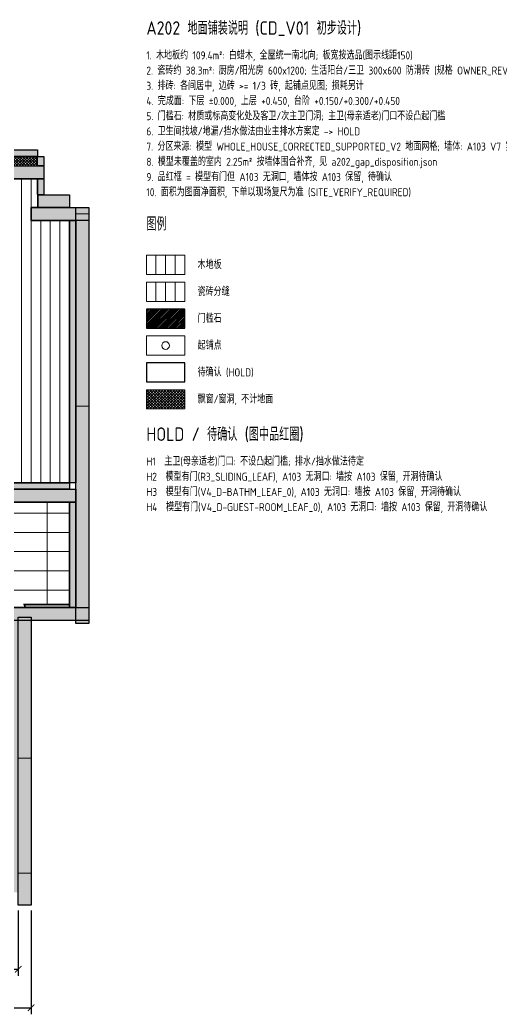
# Model space of a CAD drawing. Header units: millimetres. Extents: x 487 to 22940, y -1700 to 14953.
# Drawn here: x 15425 to 22940, y -1700 to 13832 of the extents above; entities that cross this region are included whole.
import ezdxf
from ezdxf.enums import TextEntityAlignment as Align

# ---------------------------------------------------------------- set-up
doc = ezdxf.new("R2010")
doc.units = ezdxf.units.MM
for name, color, linetype, lineweight in [('A-DESIGN', 8, 'Continuous', 25), ('A-DIMS', 3, 'Continuous', 13), ('A-FLOR-BAY', 8, 'Continuous', 13), ('A-FLOR-START', 6, 'Continuous', 18), ('A-FLOR-THRS', 1, 'Continuous', 25), ('A-FLOR-TILE', 4, 'Continuous', 13), ('A-FLOR-WOOD', 30, 'Continuous', 13), ('A-FLOR-ZONE', 7, 'Continuous', 30), ('A-NOTE', 7, 'Continuous', 18), ('A-REVIEW', 8, 'Continuous', 25), ('A-WALL', 8, 'Continuous', 25), ('A-WALL-FILL', 253, 'Continuous', 25), ('A-WINDOW', 8, 'Continuous', 18)]:
    doc.layers.add(name, color=color, linetype=linetype, lineweight=lineweight)
doc.styles.get("Standard").update_dxf_attribs({"font": 'gbenor.shx', "bigfont": 'gbcbig.shx'})
doc.dimstyles.new('CD50', dxfattribs={"dimtxt": 150, "dimasz": 100, "dimexe": 100, "dimexo": 80, "dimgap": 40, "dimtad": 1, "dimdec": 0, "dimtxsty": 'Standard', "dimblk": 'ARCHTICK', "dimcen": 2.5, "dimclrd": 3, "dimclre": 3, "dimclrt": 3, "dimazin": 3, "dimtfac": 1, "dimtmove": 0, "dimatfit": 3})

# ---------------------------------------------------------------- blocks, each defined once
blk = doc.blocks.new('_ARCHTICK')
at = {"color": 0, "linetype": 'BYBLOCK', "const_width": 0.15}
blk.add_lwpolyline([(-0.5, -0.5), (0.5, 0.5)], dxfattribs=at)

msp = doc.modelspace()

# ---------------------------------------------------------------- hatches: boundary and pattern name
at = {"layer": 'A-FLOR-BAY'}
h = msp.add_hatch(dxfattribs=at)
h.set_pattern_fill('ANSI37', color=256, scale=10)
h.paths.add_polyline_path([(13599.9, 11551), (13599.9, 11550.9), (13599.9, 11550.8), (13599.9, 11550.7), (13600, 11550.6), (13600, 11550.5), (13600.1, 11550.4), (13600.1, 11550.4), (13600.2, 11550.3), (13600.3, 11550.2), (13600.3, 11550.2), (13600.4, 11550.1), (13600.5, 11550.1), (13600.6, 11550), (13600.7, 11550), (13600.8, 11550), (13600.9, 11550), (15698.9, 11550), (15699, 11550), (15699.1, 11550), (15699.2, 11550), (15699.3, 11550.1), (15699.4, 11550.1), (15699.5, 11550.2), (15699.5, 11550.2), (15699.6, 11550.3), (15699.7, 11550.4), (15699.7, 11550.4), (15699.8, 11550.5), (15699.8, 11550.6), (15699.9, 11550.7), (15699.9, 11550.8), (15699.9, 11550.9), (15699.9, 11551), (15699.9, 11699.2), (15699.9, 11699.3), (15699.9, 11699.4), (15699.9, 11699.5), (15699.8, 11699.6), (15699.8, 11699.7), (15699.7, 11699.8), (15699.7, 11699.8), (15699.6, 11699.9), (15699.5, 11700), (15699.5, 11700), (15699.4, 11700.1), (15699.3, 11700.1), (15699.2, 11700.2), (15699.1, 11700.2), (15699, 11700.2), (15698.9, 11700.2), (13600.9, 11700.2), (13600.8, 11700.2), (13600.7, 11700.2), (13600.6, 11700.2), (13600.5, 11700.1), (13600.4, 11700.1), (13600.3, 11700), (13600.3, 11700), (13600.2, 11699.9), (13600.1, 11699.8), (13600.1, 11699.8), (13600, 11699.7), (13600, 11699.6), (13599.9, 11699.5), (13599.9, 11699.4), (13599.9, 11699.3), (13599.9, 11699.2)])
h = msp.add_hatch(dxfattribs=at)
h.set_pattern_fill('ANSI37', color=256, scale=10)
h.paths.add_polyline_path([(18000, 7755), (18000, 8055), (17400, 8055), (17400, 7755)])
at = {"layer": 'A-FLOR-THRS'}
h = msp.add_hatch(dxfattribs=at)
h.set_pattern_fill('ANSI31', color=256, scale=6)
h.paths.add_polyline_path([(18000, 9015), (18000, 9315), (17400, 9315), (17400, 9015)])
at = {"layer": 'A-WALL-FILL'}
h = msp.add_hatch(color=256, dxfattribs=at)
h.dxf.hatch_style = 1
h.paths.add_polyline_path([(13599.9, 11700.2), (13599.9, 11741.3), (13599.9, 11800.2), (14462.4, 11800.2), (15699.9, 11800.2), (15699.9, 11759.1), (15699.9, 11700.2), (14837.4, 11700.2)])
h = msp.add_hatch(color=256, dxfattribs=at)
h.dxf.hatch_style = 1
h.paths.add_polyline_path([(15699.9, 11700.2), (15735.3, 11700.2), (15799.9, 11700.2), (15799.9, 11550), (15800, 11550), (15800, 11350), (15799.9, 11350), (15799.9, 11100.2), (15952.4, 11100.2), (16199.9, 11100.2), (16199.9, 11014.5), (16199.9, 10900.2), (15862.9, 10900.2), (15705, 10900.2), (15705, 11023.3), (15705, 11100.2), (15705, 11100.8), (15705, 11105), (15704.3, 11105), (15699.9, 11105), (15699.9, 11168.3), (15699.9, 11312.5), (15699.9, 11350), (15601, 11350), (13699, 11350), (13600, 11350), (13600, 11550), (13699, 11550), (15601, 11550), (15699.9, 11550)])
h = msp.add_hatch(color=256, dxfattribs=at)
h.dxf.hatch_style = 1
h.paths.add_polyline_path([(15400, 0), (15400, 200.2), (15299.9, 200.2), (15299.9, 1721.7), (15299.9, 4450), (12901, 4450), (12900, 4450), (12900, 4630), (12900, 4650), (12900, 4749), (12900, 4750), (13100, 4750), (13100, 4749), (13100, 4700.2), (14042.8, 4700.2), (15299.9, 4700.2), (15299.9, 4650), (15499.9, 4650), (15499.9, 4700.2), (15747.6, 4700.2), (16199.9, 4700.2), (16199.9, 5172.5), (16199.9, 6300), (13350, 6300), (13350, 6500), (13350, 6600.2), (14428.5, 6600.2), (16199.9, 6600.2), (16199.9, 8121.7), (16199.9, 10700), (15600, 10700), (15600, 10900), (16300, 10900), (16500, 10900), (16500, 10801), (16500, 10700), (16500, 7799), (16500, 6401), (16500, 4650), (16500, 4499), (16500, 4450), (16500, 4400), (16300, 4400), (16300, 4450), (15600, 4450), (15600, 2301), (15600, 499), (15600, 0)])
h.paths.add_polyline_path([(16199.9, 6600.2), (16199.9, 6514.5), (16199.9, 6500), (16300, 6500), (16300, 6600.2)])

# ---------------------------------------------------------------- linework, layer by layer
at = {"layer": 'A-DESIGN'}
for points in [[(13599.9, 11700.2), (13599.9, 11741.3), (13599.9, 11800.2), (14462.4, 11800.2), (15699.9, 11800.2), (15699.9, 11759.1), (15699.9, 11700.2), (14837.4, 11700.2)], [(15699.9, 11700.2), (15735.3, 11700.2), (15799.9, 11700.2), (15799.9, 11550), (15699.9, 11550), (15699.9, 11700.2)], [(15699.9, 11350), (15799.9, 11350), (15799.9, 11100.2), (15735.3, 11100.2), (15715.1, 11100.2), (15705, 11100.2), (15705, 11100.8), (15705, 11105), (15704.3, 11105), (15699.9, 11105), (15699.9, 11168.3), (15699.9, 11312.5), (15699.9, 11350)], [(16199.9, 8121.7), (16199.9, 10700), (16300, 10700), (16300, 7799), (16300, 6600.2), (16199.9, 6600.2), (16199.9, 8121.7)], [(16199.9, 6600.2), (16199.9, 6514.5), (16199.9, 6500), (13350, 6500), (13350, 6600.2), (14428.5, 6600.2), (16199.9, 6600.2)], [(16199.9, 5172.5), (16199.9, 6300), (16300, 6300), (16300, 4650), (16199.9, 4650), (16199.9, 5172.5)], [(15499.9, 4700.2), (15747.6, 4700.2), (16199.9, 4700.2), (16199.9, 4650), (15499.9, 4650), (15499.9, 4700.2)]]:
    msp.add_lwpolyline(points, close=True, dxfattribs=at)
at = {"layer": 'A-FLOR-BAY'}
msp.add_lwpolyline([(18000, 7755), (18000, 8055), (17400, 8055), (17400, 7755)], close=True, dxfattribs=at)
at = {"layer": 'A-FLOR-START'}
msp.add_lwpolyline([(18000, 8595), (18000, 8895), (17400, 8895), (17400, 8595)], close=True, dxfattribs=at)
msp.add_circle((17700, 8745), 60, dxfattribs=at)
at = {"layer": 'A-FLOR-THRS'}
msp.add_lwpolyline([(18000, 9015), (18000, 9315), (17400, 9315), (17400, 9015)], close=True, dxfattribs=at)
at = {"layer": 'A-FLOR-TILE'}
for p, q in [((17550, 9435), (17550, 9735)), ((17700, 9435), (17700, 9735)), ((17850, 9435), (17850, 9735)), ((15850, 4700.2), (15850, 6300)), ((13100, 6125), (16199.9, 6125)), ((13100, 5825), (16199.9, 5825)), ((13100, 5525), (16199.9, 5525)), ((13100, 5225), (16199.9, 5225)), ((13100, 4925), (16199.9, 4925))]:
    msp.add_line(p, q, dxfattribs=at)
msp.add_lwpolyline([(18000, 9435), (18000, 9735), (17400, 9735), (17400, 9435)], close=True, dxfattribs=at)
at = {"layer": 'A-FLOR-WOOD'}
for p, q in [((15450, 6600.2), (15450, 11350)), ((15600, 10900), (15600, 11350)), ((15600, 10900), (15600, 10700)), ((15600, 6600.2), (15600, 10700)), ((15750, 6600.2), (15750, 10700)), ((15900, 6600.2), (15900, 10700)), ((16050, 6600.2), (16050, 10700)), ((17550, 9855), (17550, 10155)), ((17700, 9855), (17700, 10155)), ((17850, 9855), (17850, 10155))]:
    msp.add_line(p, q, dxfattribs=at)
msp.add_lwpolyline([(18000, 9855), (18000, 10155), (17400, 10155), (17400, 9855)], close=True, dxfattribs=at)
at = {"layer": 'A-FLOR-ZONE'}
for points in [[(13619.9, 11350), (15679.9, 11350), (15681.9, 11349.9), (15683.8, 11349.6), (15685.7, 11349.1), (15687.6, 11348.5), (15689.3, 11347.6), (15691, 11346.6), (15692.6, 11345.5), (15694, 11344.1), (15695.4, 11342.7), (15696.5, 11341.1), (15697.5, 11339.4), (15698.4, 11337.7), (15699, 11335.8), (15699.5, 11333.9), (15699.8, 11332), (15699.9, 11330), (15699.9, 11105.3), (15699.9, 11105.3), (15699.9, 11105), (15700.5, 11104.4), (15701.6, 11102.8), (15702.6, 11101.1), (15703.5, 11099.3), (15704.1, 11097.5), (15704.6, 11095.6), (15704.9, 11093.6), (15705, 11091.7), (15705, 10920), (15704.9, 10918), (15704.6, 10916.1), (15704.1, 10914.2), (15703.5, 10912.3), (15702.6, 10910.6), (15701.6, 10908.9), (15700.5, 10907.3), (15699.1, 10905.9), (15697.7, 10904.5), (15696.1, 10903.4), (15694.4, 10902.4), (15692.7, 10901.5), (15690.8, 10900.9), (15688.9, 10900.4), (15687, 10900.1), (15685, 10900), (15600, 10900), (15600, 10900), (15600, 10900), (15600, 10700), (15600, 10700), (15600, 10700), (16198.9, 10700), (16199, 10700), (16199.1, 10700), (16199.2, 10700), (16199.3, 10699.9), (16199.4, 10699.9), (16199.5, 10699.8), (16199.5, 10699.8), (16199.6, 10699.7), (16199.7, 10699.6), (16199.7, 10699.6), (16199.8, 10699.5), (16199.8, 10699.4), (16199.9, 10699.3), (16199.9, 10699.2), (16199.9, 10699.1), (16199.9, 10699), (16199.9, 6601.2), (16199.9, 6601.1), (16199.9, 6601), (16199.9, 6600.9), (16199.8, 6600.8), (16199.8, 6600.7), (16199.7, 6600.6), (16199.7, 6600.6), (16199.6, 6600.5), (16199.5, 6600.4), (16199.5, 6600.4), (16199.4, 6600.3), (16199.3, 6600.3), (16199.2, 6600.2), (16199.1, 6600.2), (16199, 6600.2), (16198.9, 6600.2), (13350, 6600.2)], [(13350, 6300), (16198.9, 6300), (16199, 6300), (16199.1, 6300), (16199.2, 6300), (16199.3, 6299.9), (16199.4, 6299.9), (16199.5, 6299.8), (16199.5, 6299.8), (16199.6, 6299.7), (16199.7, 6299.6), (16199.7, 6299.6), (16199.8, 6299.5), (16199.8, 6299.4), (16199.9, 6299.3), (16199.9, 6299.2), (16199.9, 6299.1), (16199.9, 6299), (16199.9, 4701.2), (16199.9, 4701.1), (16199.9, 4701), (16199.9, 4700.9), (16199.8, 4700.8), (16199.8, 4700.7), (16199.7, 4700.6), (16199.7, 4700.6), (16199.6, 4700.5), (16199.5, 4700.4), (16199.5, 4700.4), (16199.4, 4700.3), (16199.3, 4700.3), (16199.2, 4700.2), (16199.1, 4700.2), (16199, 4700.2), (16198.9, 4700.2), (15499.9, 4700.2), (15499.9, 4700.2), (15499.9, 4700.2), (15499.9, 4700), (15479.9, 4700), (15481.9, 4699.9), (15483.8, 4699.6), (15485.7, 4699.1), (15487.6, 4698.5), (15489.3, 4697.6), (15491, 4696.6), (15492.6, 4695.5), (15494, 4694.1), (15495.4, 4692.7), (15496.5, 4691.1), (15497.5, 4689.4), (15498.4, 4687.7), (15499, 4685.8), (15499.5, 4683.9), (15499.8, 4682), (15499.9, 4680), (15499.9, 4670), (15499.8, 4668.1), (15499.5, 4666.1), (15499, 4664.2), (15498.4, 4662.4), (15497.5, 4660.6), (15496.5, 4658.9), (15495.4, 4657.4), (15494, 4655.9), (15492.6, 4654.6), (15491, 4653.4), (15489.3, 4652.4), (15487.6, 4651.6), (15485.7, 4650.9), (15483.8, 4650.4), (15481.9, 4650.1), (15479.9, 4650), (15319.9, 4650)]]:
    msp.add_lwpolyline(points, dxfattribs=at)
at = {"layer": 'A-REVIEW'}
for points in [[(15705, 11100.2), (15952.4, 11100.2), (16199.9, 11100.2), (16199.9, 11014.5), (16199.9, 10900.2), (15862.9, 10900.2), (15705, 10900.2), (15705, 11023.3)], [(18000, 8175), (18000, 8475), (17400, 8475), (17400, 8175)]]:
    msp.add_lwpolyline(points, close=True, dxfattribs=at)
at = {"layer": 'A-WALL'}
for points in [[(13699, 11350), (13600, 11350), (13600, 11550), (13699, 11550), (15601, 11550), (15800, 11550), (15800, 11350), (15601, 11350)], [(16500, 10700), (15600, 10700), (15600, 10900), (16500, 10900)], [(16300, 10801), (16300, 10900), (16500, 10900), (16500, 10801), (16500, 7799), (16500, 6401), (16500, 4499), (16500, 4400), (16300, 4400), (16300, 4499), (16300, 6401), (16300, 7799)], [(13350, 6300), (13350, 6500), (16300, 6500), (16300, 6300)], [(12901, 4650), (16500, 4650), (16500, 4450), (12901, 4450), (12900, 4450), (12900, 4650)], [(15400, 2301), (15400, 4500), (15600, 4500), (15600, 2301), (15600, 499), (15600, 0), (15400, 0), (15400, 499)]]:
    msp.add_lwpolyline(points, close=True, dxfattribs=at)
at = {"layer": 'A-WINDOW'}
for points in [[(16300, 7800), (16500, 7800), (16500, 10800), (16300, 10800)], [(15400, 500), (15600, 500), (15600, 2300), (15400, 2300)]]:
    msp.add_lwpolyline(points, close=True, dxfattribs=at)

# ---------------------------------------------------------------- texts
at = {"layer": 'A-NOTE'}
for s, height, p in [('A202 地面铺装说明 (CD_V01 初步设计)', 210, (17400, 13600)), ('1. 木地板约 109.4m²: 白蜡木, 全屋统一南北向; 板宽按选品(图示线距150)', 125, (17400, 13215)), ('2. 瓷砖约 38.3m²: 厨房/阳光房 600x1200; 生活阳台/三卫 300x600 防滑砖 (规格 OWNER_REVIEW)', 125, (17400, 12977.5)), ('3. 排砖: 各间居中, 边砖 >= 1/3 砖, 起铺点见图; 损耗另计', 125, (17400, 12740)), ('4. 完成面: 下层 ±0.000, 上层 +0.450, 台阶 +0.150/+0.300/+0.450', 125, (17400, 12502.5)), ('5. 门槛石: 材质或标高变化处及客卫/次主卫门洞; 主卫(母亲适老)门口不设凸起门槛', 125, (17400, 12265)), ('6. 卫生间找坡/地漏/挡水做法由业主排水方案定 -> HOLD', 125, (17400, 12027.5)), ('7. 分区来源: 模型 WHOLE_HOUSE_CORRECTED_SUPPORTED_V2 地面网格; 墙体: A103 V7 实测底图', 125, (17400, 11790)), ('8. 模型未覆盖的室内 2.25m² 按墙体围合补齐, 见 a202_gap_disposition.json', 125, (17400, 11552.5)), ('9. 品红框 = 模型有门但 A103 无洞口, 墙体按 A103 保留, 待确认', 125, (17400, 11315)), ('10. 面积为图面净面积, 下单以现场复尺为准 (SITE_VERIFY_REQUIRED)', 125, (17400, 11077.5)), ('图例', 210, (17400, 10540)), ('HOLD / 待确认 (图中品红圈)', 210, (17400, 7255)), ('H1  主卫(母亲适老)门口: 不设凸起门槛; 排水/挡水做法待定', 125, (17400, 6870)), ('H2  模型有门(R3_SLIDING_LEAF), A103 无洞口: 墙按 A103 保留, 开洞待确认', 125, (17400, 6632.5)), ('H3  模型有门(V4_D-BATHM_LEAF_0), A103 无洞口: 墙按 A103 保留, 开洞待确认', 125, (17400, 6395)), ('H4  模型有门(V4_D-GUEST-ROOM_LEAF_0), A103 无洞口: 墙按 A103 保留, 开洞待确认', 125, (17400, 6157.5))]:
    msp.add_text(s, height=height, dxfattribs=at).set_placement(p)
for s, p in [('木地板', (18200, 10005)), ('瓷砖分缝', (18200, 9585)), ('门槛石', (18200, 9165)), ('起铺点', (18200, 8745)), ('待确认 (HOLD)', (18200, 8325)), ('飘窗/窗洞, 不计地面', (18200, 7905))]:
    msp.add_text(s, height=125, dxfattribs=at).set_placement(p, align=Align.MIDDLE_LEFT)

# ---------------------------------------------------------------- dimensions: what is measured, and where the dimension line sits
at = {"layer": 'A-DIMS'}
for base, p1, p2 in [((1300, -1600), (1300, 450), (15600, 0)), ((11600, -1000), (11600, -200), (15400, 0))]:
    msp.add_linear_dim(base=base, p1=p1, p2=p2, dimstyle='CD50', dxfattribs=at).render()

doc.saveas('drawing.dxf')
